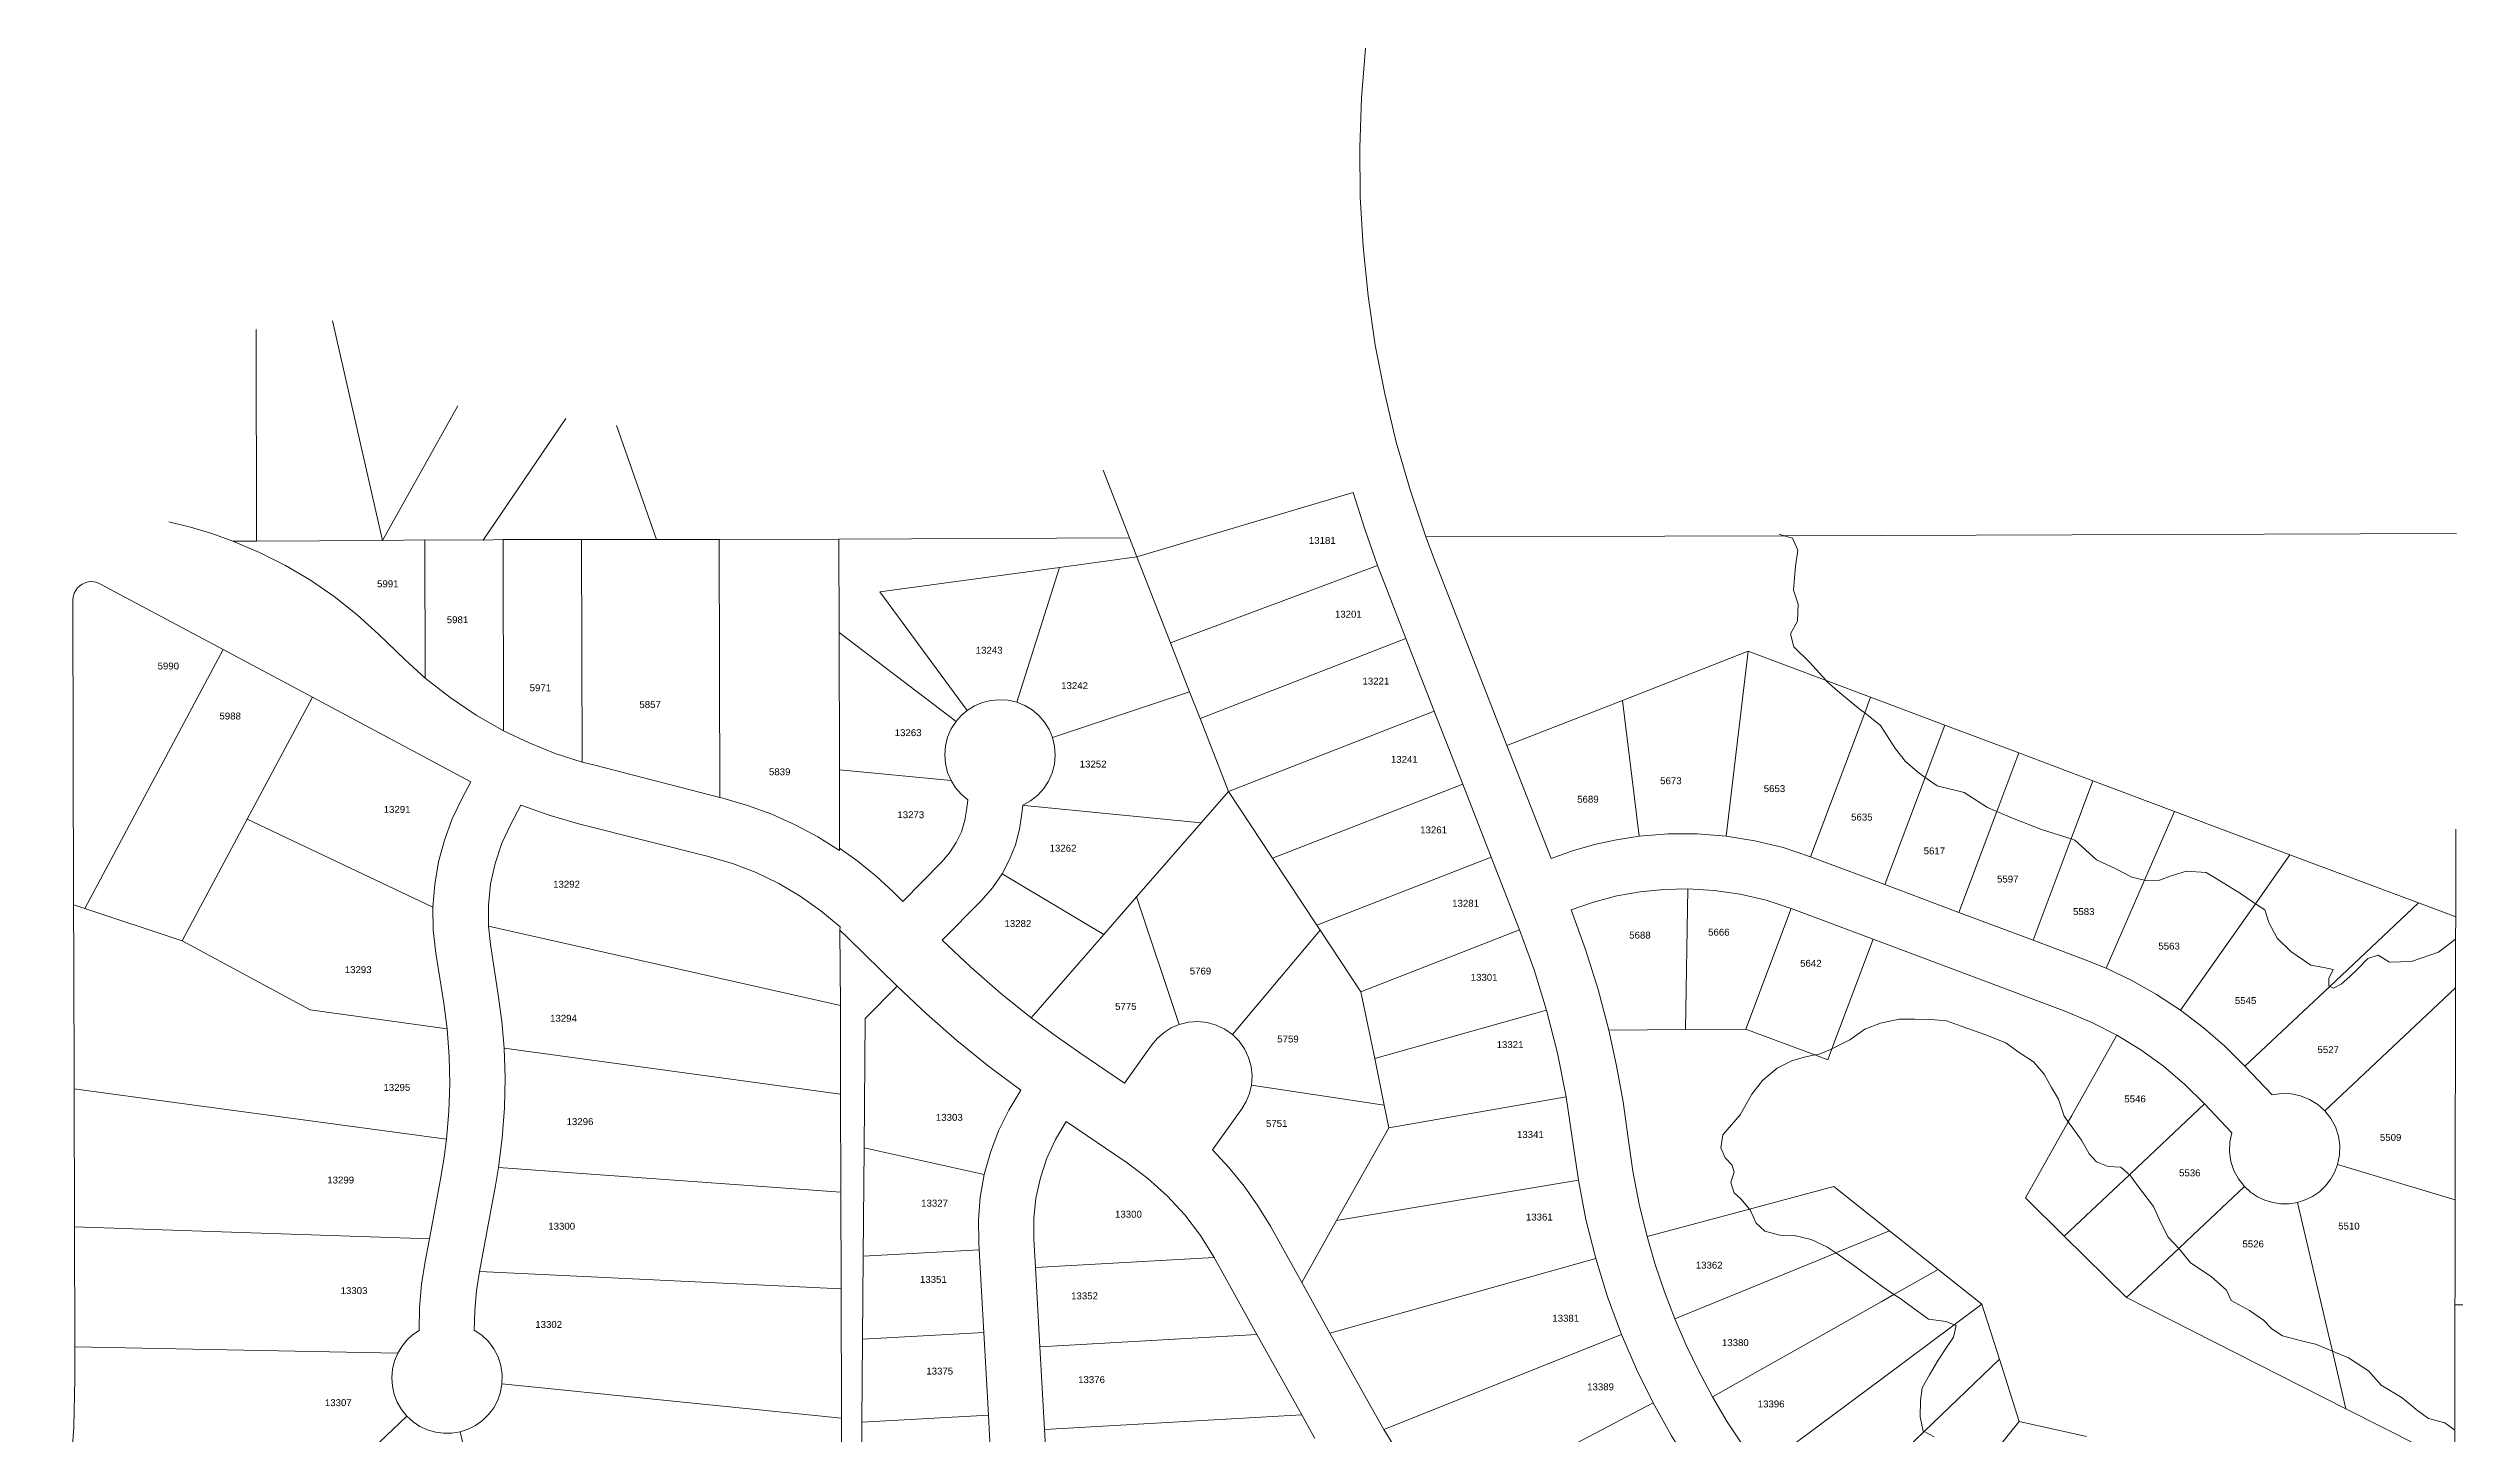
# Model space of a CAD drawing. Header units: feet. Extents: x 865220 to 2843432, y -2240498 to 970288.
# Drawn here: x 2835920 to 2838535, y 968782 to 970288 of the extents above; entities that cross this region are included whole.
import ezdxf
from ezdxf.enums import TextEntityAlignment as Align

# ---------------------------------------------------------------- set-up
doc = ezdxf.new("R2010")
doc.units = ezdxf.units.FT
doc.header["$LTSCALE"] = 0.015
doc.header["$MEASUREMENT"] = 0
doc.layers.add('Dakota County Addresses', color=7, linetype='Continuous')
doc.layers.add('Dakota County Parcels', color=7, linetype='Continuous')
doc.styles.add('Dimensions 100', font='arial.ttf')

# ---------------------------------------------------------------- blocks, each defined once
blk = doc.blocks.new('ACMAP_ANN_TEMPLATE_Dakota County Addresses')
at = {"layer": 'Dakota County Addresses', "style": 'Dimensions 100'}
blk.add_attdef('DakotaCountyAddress', text='', height=50, dxfattribs=at).set_placement((0, 0), align=Align.CENTER)

msp = doc.modelspace()

# ---------------------------------------------------------------- linework, layer by layer
at = {"layer": 'Dakota County Parcels', "lineweight": 5, "ltscale": 100}
for p, q in [((2836146.2, 969752.4), (2836145.7, 969982.1)), ((2836228.6, 969991.5), (2836283, 969752.9)), ((2836283, 969752.9), (2836364.6, 969899.4)), ((2836392.1, 969753.3), (2836482, 969885.6)), ((2836536.9, 969877.8), (2836580.5, 969753.9)), ((2837065.5, 969829.2), (2837094.2, 969755.7)), ((2837102.2, 969735.1), (2837337, 969805.2)), ((2836120.2, 969752.3), (2836146.2, 969752.4)), ((2836146.2, 969752.4), (2836283, 969752.9)), ((2836283, 969752.9), (2836329, 969753.6)), ((2836329, 969753.6), (2836392.1, 969753.3)), ((2836329.4, 969603.5), (2836329, 969753.6)), ((2836392.1, 969753.3), (2836414, 969753.9)), ((2836414, 969753.9), (2836499, 969754.2)), ((2836414.5, 969546.2), (2836414, 969753.9)), ((2836499, 969754.2), (2836580.5, 969753.9)), ((2836499.6, 969512.4), (2836499, 969754.2)), ((2836580.5, 969753.9), (2836648.6, 969754.2)), ((2836648.6, 969754.2), (2836778.6, 969754.6)), ((2836649.3, 969473.8), (2836648.6, 969754.2)), ((2836778.6, 969754.6), (2837094.2, 969755.7)), ((2836778.8, 969653.1), (2836778.6, 969754.6)), ((2837094.2, 969755.7), (2837102.2, 969735.1)), ((2837416.2, 969756.8), (2837426.6, 969729.1)), ((2837820.1, 969742.6), (2837814.3, 969755.5)), ((2836823, 969697.2), (2837018.1, 969723.7)), ((2836971.7, 969577.3), (2837018.1, 969723.7)), ((2837018.1, 969723.7), (2837102.2, 969735.1)), ((2837102.2, 969735.1), (2837138.6, 969642)), ((2837138.6, 969642), (2837363.6, 969725.8)), ((2837363.6, 969725.8), (2837370.7, 969707.3)), ((2837426.6, 969729.1), (2837504.1, 969530.3)), ((2837815.2, 969699), (2837817.5, 969725.1)), ((2837817.5, 969725.1), (2837820.1, 969742.6)), ((2835976.1, 969705.9), (2836109.8, 969634.5)), ((2836823, 969697.2), (2836917.9, 969568.4)), ((2837370.7, 969707.3), (2837394.3, 969646.7)), ((2837820.3, 969683.7), (2837815.2, 969699)), ((2835947.5, 969357.3), (2835946.7, 969689.4)), ((2837819.7, 969665.3), (2837820.3, 969683.7)), ((2836278.6, 969651.2), (2836307.4, 969623.4)), ((2836779.2, 969504), (2836778.8, 969653.1)), ((2836778.8, 969653.1), (2836905.8, 969556.4)), ((2837138.6, 969642), (2837159.4, 969588.6)), ((2837170.8, 969559.5), (2837394.3, 969646.7)), ((2837394.3, 969646.7), (2837425.2, 969567.5)), ((2837812.2, 969651.5), (2837819.7, 969665.3)), ((2837815.6, 969637.6), (2837812.2, 969651.5)), ((2835959.5, 969353.4), (2836109.8, 969634.5)), ((2836109.8, 969634.5), (2836206.8, 969582.7)), ((2836307.4, 969623.4), (2836329.4, 969603.5)), ((2837629.7, 969579.3), (2837766.2, 969632.6)), ((2837742.2, 969431.9), (2837766.2, 969632.6)), ((2837832.7, 969621), (2837815.6, 969637.6)), ((2837865.6, 969587.7), (2837852.1, 969599.4)), ((2836136.1, 969450.4), (2836206.8, 969582.7)), ((2836206.8, 969582.7), (2836378.7, 969490.8)), ((2837010.5, 969539), (2837159.4, 969588.6)), ((2837159.4, 969588.6), (2837170.8, 969559.5)), ((2837201.7, 969480.3), (2837425.2, 969567.5)), ((2837425.2, 969567.5), (2837456.1, 969488.4)), ((2837504.1, 969530.3), (2837629.7, 969579.3)), ((2837629.7, 969579.3), (2837647.6, 969431.8)), ((2837888.3, 969569.2), (2837865.6, 969587.7)), ((2837899, 969582.7), (2837979.6, 969552.5)), ((2837170.8, 969559.5), (2837201.7, 969480.3)), ((2837926.3, 969526.7), (2837909.7, 969551.9)), ((2837979.6, 969552.5), (2838060.1, 969522.3)), ((2836499.6, 969512.4), (2836513.4, 969509)), ((2837504.1, 969530.3), (2837552, 969407.7)), ((2837937, 969513), (2837926.3, 969526.7)), ((2837951.7, 969500.3), (2837937, 969513)), ((2838060.1, 969522.3), (2838140.6, 969492)), ((2836369.3, 969473.2), (2836378.7, 969490.8)), ((2836513.4, 969509), (2836649.3, 969473.8)), ((2836779.2, 969504), (2836900.4, 969492.2)), ((2836779.4, 969418.8), (2836779.2, 969504)), ((2837249.7, 969407.8), (2837456.1, 969488.4)), ((2837456.1, 969488.4), (2837487, 969409.2)), ((2838000.8, 969479.4), (2837971.4, 969486.6)), ((2838140.6, 969492), (2838229.2, 969458.7)), ((2836422.2, 969444.9), (2836433.3, 969465.6)), ((2836649.3, 969473.8), (2836652.7, 969473)), ((2836917.7, 969462.4), (2836918.6, 969471.3)), ((2836977.4, 969456.5), (2836978.3, 969465.5)), ((2836978.3, 969465.5), (2836980.1, 969465.3)), ((2836980.1, 969465.3), (2837172.2, 969446.4)), ((2837201.7, 969480.3), (2837172.2, 969446.4)), ((2837201.7, 969480.3), (2837249.7, 969407.8)), ((2838026.2, 969463.1), (2838000.8, 969479.4)), ((2838229.2, 969458.7), (2838354.6, 969411.7)), ((2836065.4, 969318.2), (2836136.1, 969450.4)), ((2836136.1, 969450.4), (2836337.7, 969354.8)), ((2836497.3, 969445), (2836637, 969409.9)), ((2837101.9, 969365.9), (2837172.2, 969446.4)), ((2838084.7, 969439.1), (2838053.2, 969451.5)), ((2838534.6, 969344.1), (2838534.8, 969439.6)), ((2836779.4, 969416.3), (2836779.4, 969418.8)), ((2837249.7, 969407.8), (2837297.6, 969335.3)), ((2837297.6, 969335.3), (2837487, 969409.2)), ((2837487, 969409.2), (2837517.9, 969330)), ((2837834, 969409.5), (2837914.5, 969379.3)), ((2838144.3, 969406), (2838120.8, 969427.6)), ((2838354.6, 969411.7), (2838494, 969359.3)), ((2836848.2, 969360.9), (2836890.2, 969403.6)), ((2836955.9, 969391.1), (2837066.3, 969325.1)), ((2838165.5, 969396.2), (2838144.3, 969406)), ((2838182.8, 969387.3), (2838165.5, 969396.2)), ((2838213, 969384.2), (2838197.7, 969383.7)), ((2838225.4, 969388.9), (2838213, 969384.2)), ((2838242.3, 969393.9), (2838225.4, 969388.9)), ((2838263.5, 969392.5), (2838242.3, 969393.9)), ((2838274.4, 969385.8), (2838263.5, 969392.5)), ((2838300.8, 969369.4), (2838274.4, 969385.8)), ((2835947.5, 969357.3), (2835959.5, 969353.4)), ((2836837.5, 969371.4), (2836848.2, 969360.9)), ((2836890.9, 969318.8), (2836933, 969361.5)), ((2837066.3, 969325.1), (2837101.9, 969365.9)), ((2837101.9, 969365.9), (2837148.3, 969227.4)), ((2837698.2, 969221.8), (2837700.5, 969374.7)), ((2837914.5, 969379.3), (2837995, 969349.1)), ((2838494, 969359.3), (2838534.6, 969344.1)), ((2835959.5, 969353.4), (2836065.4, 969318.2)), ((2836398, 969334.1), (2836400.1, 969314.2)), ((2836398, 969334.1), (2836780.2, 969248.1)), ((2836779.6, 969329.8), (2836780, 969333.4)), ((2836788.4, 969321.5), (2836779.6, 969329.8)), ((2836780.2, 969248.1), (2836779.6, 969329.8)), ((2837206, 969216.4), (2837301.3, 969329.7)), ((2837297.6, 969335.3), (2837301.3, 969329.7)), ((2837301.3, 969329.7), (2837345.6, 969262.8)), ((2837345.6, 969262.8), (2837517.9, 969330)), ((2837763.7, 969222.3), (2837812.9, 969353.4)), ((2837812.9, 969353.4), (2837901.9, 969320)), ((2837995, 969349.1), (2838075.5, 969318.9)), ((2838331.7, 969338.1), (2838327.4, 969351.7)), ((2838340.8, 969321.2), (2838331.7, 969338.1)), ((2836065.4, 969318.2), (2836204.5, 969243.2)), ((2836340.8, 969304.9), (2836349.4, 969250.3)), ((2836400.1, 969314.2), (2836408.7, 969259.6)), ((2836788.4, 969321.5), (2836841.8, 969268.9)), ((2836987.4, 969234.6), (2837066.3, 969325.1)), ((2837901.9, 969320), (2838111.1, 969241.4)), ((2838075.5, 969318.9), (2838132.2, 969297.6)), ((2838355.4, 969306.6), (2838340.8, 969321.2)), ((2838377.2, 969291.8), (2838355.4, 969306.6)), ((2838450.5, 969302.5), (2838439.3, 969299.1)), ((2838462.8, 969295), (2838450.5, 969302.5)), ((2838516, 969305.7), (2838486.4, 969295.6)), ((2838154.8, 969288.4), (2838132.2, 969297.6)), ((2838391.4, 969289.3), (2838377.2, 969291.8)), ((2838401.4, 969287.2), (2838391.4, 969289.3)), ((2838396.7, 969269.2), (2838396.9, 969277.1)), ((2838396.9, 969277.1), (2838401.4, 969287.2)), ((2838419.6, 969279.6), (2838410.2, 969271.2)), ((2838428.2, 969287.7), (2838419.6, 969279.6)), ((2838439.3, 969299.1), (2838428.2, 969287.7)), ((2838486.4, 969295.6), (2838462.8, 969295)), ((2836353, 969222.6), (2836349.4, 969250.3)), ((2836807.2, 969233.7), (2836841.8, 969268.9)), ((2837345.6, 969262.8), (2837360.5, 969190.3)), ((2838392.5, 969133.5), (2838534.4, 969267)), ((2838410.2, 969271.2), (2838401.7, 969266.6)), ((2838534, 969036.7), (2838534.4, 969267)), ((2836204.5, 969243.2), (2836353, 969222.6)), ((2836780.5, 969151.7), (2836780.2, 969248.1)), ((2836806.1, 969093.3), (2836807.2, 969233.7)), ((2837360.5, 969190.3), (2837547.1, 969242.9)), ((2837892.8, 969222.4), (2837909.8, 969228.9)), ((2837909.8, 969228.9), (2837930, 969233)), ((2837930, 969233), (2837947.1, 969233.2)), ((2837947.1, 969233.2), (2837964.4, 969232.6)), ((2837964.4, 969232.6), (2837981.5, 969231.1)), ((2837981.5, 969231.1), (2837997.3, 969225.4)), ((2837997.3, 969225.4), (2838023.1, 969216.6)), ((2836414.9, 969201.7), (2836780.5, 969151.7)), ((2837088.7, 969163.6), (2837118.5, 969205.3)), ((2837614.8, 969221.2), (2837698.2, 969221.8)), ((2837698.2, 969221.8), (2837763.7, 969222.3)), ((2837843.4, 969195.2), (2837855.7, 969200)), ((2837876.5, 969210.8), (2837892.8, 969222.4)), ((2838023.1, 969216.6), (2838045.8, 969207.5)), ((2838045.8, 969207.5), (2838060.4, 969197)), ((2837040.1, 969196.6), (2837088.7, 969163.6)), ((2837360.5, 969190.3), (2837370.9, 969139.5)), ((2837781.7, 969166.5), (2837797.7, 969179.9)), ((2837797.7, 969179.9), (2837813.5, 969187.8)), ((2837813.5, 969187.8), (2837826.9, 969191.9)), ((2838060.4, 969197), (2838076, 969186.9)), ((2838076, 969186.9), (2838087.7, 969173.5)), ((2838087.7, 969173.5), (2838095.7, 969158.9)), ((2838305.6, 969182.1), (2838335.1, 969150.8)), ((2835948.4, 969007.4), (2835948.1, 969157.4)), ((2836780.7, 969045.1), (2836780.5, 969151.7)), ((2837226.7, 969161.5), (2837370.9, 969139.5)), ((2837375.9, 969115), (2837568.6, 969148.6)), ((2837576.2, 969096.8), (2837568.6, 969148.6)), ((2837757.4, 969129.1), (2837770, 969151.5)), ((2837770, 969151.5), (2837781.7, 969166.5)), ((2838095.7, 969158.9), (2838103.3, 969146.3)), ((2838103.3, 969146.3), (2838109.2, 969127.8)), ((2837025.6, 969121.8), (2837091.8, 969076.9)), ((2837184.3, 969091), (2837216.2, 969135.7)), ((2837370.9, 969139.5), (2837375.9, 969115)), ((2837738.6, 969107.5), (2837757.4, 969129.1)), ((2838261.9, 969141), (2838291.4, 969109.7)), ((2836805.1, 968975.7), (2836806.1, 969093.3)), ((2836806.1, 969093.3), (2836936.4, 969064.2)), ((2837375.9, 969115), (2837319.2, 969014.3)), ((2837576.2, 969096.8), (2837581.7, 969058.1)), ((2837736.4, 969093.5), (2837738.6, 969107.5)), ((2837741.3, 969082.3), (2837736.4, 969093.5)), ((2838118.9, 969114.8), (2838128.2, 969101.8)), ((2838128.2, 969101.8), (2838136.6, 969086.9)), ((2836405.7, 969052.4), (2836409, 969072.1)), ((2836409, 969072.1), (2836780.7, 969045.1)), ((2837748.8, 969074.5), (2837741.3, 969082.3)), ((2837747.3, 969055.9), (2837750.8, 969066.9)), ((2837750.8, 969066.9), (2837748.8, 969074.5)), ((2838136.6, 969086.9), (2838144.6, 969078.2)), ((2838144.6, 969078.2), (2838157, 969073.2)), ((2838157, 969073.2), (2838170.8, 969072.5)), ((2838406.3, 969075.1), (2838534, 969036.7)), ((2836333.8, 968994.6), (2836346.7, 969063.4)), ((2836388.2, 968959), (2836405.7, 969052.4)), ((2836781, 968940.2), (2836780.7, 969045.1)), ((2837319.2, 969014.3), (2837581.7, 969058.1)), ((2837758.3, 969038), (2837751, 969044.6)), ((2837859.1, 969051.4), (2837919.8, 969003.2)), ((2838180.5, 969064), (2838188, 969053.7)), ((2838188, 969053.7), (2838206.4, 969029.5)), ((2837319.2, 969014.3), (2837281.2, 968947)), ((2837774.9, 969011.4), (2837768.2, 969026.1)), ((2838067.2, 969038.9), (2838109.3, 968997.4)), ((2838206.4, 969029.5), (2838214.2, 969012)), ((2838533.6, 968824.5), (2838534, 969036.7)), ((2835948.8, 968877.2), (2835948.4, 969007.4)), ((2836329.3, 968970), (2836333.8, 968994.6)), ((2836930.8, 968982.7), (2836930.4, 968990.6)), ((2836992, 968963.2), (2836990.3, 968994)), ((2837247.2, 969008.1), (2837281.2, 968947)), ((2837784.4, 969002.8), (2837774.9, 969011.4)), ((2837800.6, 968998.5), (2837784.4, 969002.8)), ((2837817.7, 968997.8), (2837800.6, 968998.5)), ((2837851.5, 968985.8), (2837834.6, 968993.6)), ((2837919.8, 969003.2), (2837972.4, 968961.3)), ((2838109.3, 968997.4), (2838177, 968930.7)), ((2838214.2, 969012), (2838222.4, 968996.4)), ((2836804.4, 968885.5), (2836805.1, 968975.7)), ((2836805.1, 968975.7), (2836930.8, 968982.7)), ((2836935.9, 968892.8), (2836930.8, 968982.7)), ((2836992, 968963.2), (2837186, 968974.1)), ((2836996.8, 968877.3), (2836992, 968963.2)), ((2837186, 968974.1), (2837232.6, 968890.6)), ((2837311.8, 968892.2), (2837600.6, 968973.1)), ((2837912.8, 968941.9), (2837879.3, 968966.8)), ((2838236.2, 968981.6), (2838246.5, 968968.3)), ((2838246.5, 968968.3), (2838269.1, 968953.5)), ((2836388.2, 968959), (2836781, 968940.2)), ((2836781.4, 968799.9), (2836781, 968940.2)), ((2837281.2, 968947), (2837311.8, 968892.2)), ((2837972.4, 968961.3), (2838019.9, 968923.4)), ((2838269.1, 968953.5), (2838285.7, 968938.7)), ((2838285.7, 968938.7), (2838290.8, 968927.7)), ((2837946.2, 968919), (2837930.7, 968930.2)), ((2837962, 968907.3), (2837946.2, 968919)), ((2838019.9, 968923.4), (2838039, 968863.7)), ((2838177, 968930.7), (2838415.4, 968809.8)), ((2838290.8, 968927.7), (2838310.6, 968916.6)), ((2838310.6, 968916.6), (2838325.8, 968906)), ((2838563.5, 968922.8), (2838533.8, 968922.9)), ((2836803.6, 968795.4), (2836804.4, 968885.5)), ((2836804.4, 968885.5), (2836935.9, 968892.8)), ((2836940.9, 968803), (2836935.9, 968892.8)), ((2836996.8, 968877.3), (2837232.6, 968890.6)), ((2837232.6, 968890.6), (2837281.3, 968803.2)), ((2837311.8, 968892.2), (2837356.7, 968811.6)), ((2837370.6, 968787.3), (2837628.6, 968890.6)), ((2837981, 968904.8), (2837962, 968907.3)), ((2837981.4, 968876.4), (2837989.3, 968887.6)), ((2837989.3, 968887.6), (2837992.1, 968900.2)), ((2838325.8, 968906), (2838334.8, 968896.7)), ((2838334.8, 968896.7), (2838346.5, 968889)), ((2838346.5, 968889), (2838365.5, 968884.1)), ((2838365.5, 968884.1), (2838382.2, 968880.1)), ((2835948.8, 968842.2), (2835948.8, 968877.2)), ((2837001.9, 968787.5), (2836996.8, 968877.3)), ((2837963.1, 968846.9), (2837972.6, 968862.7)), ((2837972.6, 968862.7), (2837981.4, 968876.4)), ((2838039, 968863.7), (2838060.6, 968796.1)), ((2838418.1, 968865.3), (2838439.8, 968851)), ((2836412.7, 968837.1), (2836781.4, 968799.9)), ((2837953.2, 968818.8), (2837955.2, 968832.6)), ((2837955.2, 968832.6), (2837963.1, 968846.9)), ((2838439.8, 968851), (2838453.6, 968835.5)), ((2838453.6, 968835.5), (2838476.3, 968821.8)), ((2837356.7, 968811.6), (2837370.6, 968787.3)), ((2837431.4, 968695.1), (2837662.9, 968816.2)), ((2837952.9, 968801.3), (2837953.2, 968818.8)), ((2838415.4, 968809.8), (2838533.5, 968750)), ((2838476.3, 968821.8), (2838493.5, 968807.7)), ((2838493.5, 968807.7), (2838505.1, 968799.2)), ((2836367.1, 968784.8), (2836443.2, 968469.2)), ((2836782.3, 968428.2), (2836781.4, 968799.9)), ((2836802.8, 968695.6), (2836803.6, 968795.4)), ((2836803.6, 968795.4), (2836940.9, 968803)), ((2836943.4, 968759.6), (2836940.9, 968803)), ((2837001.9, 968787.5), (2837281.3, 968803.2)), ((2837003.3, 968762.9), (2837001.9, 968787.5)), ((2837281.3, 968803.2), (2837295.5, 968777.5)), ((2837956.3, 968785.6), (2837952.9, 968801.3)), ((2838060.6, 968796.1), (2838133.6, 968779.7)), ((2838505.1, 968799.2), (2838522.6, 968794.6))]:
    msp.add_line(p, q, dxfattribs=at)
for points in [[(2837350.4, 970287.7), (2837346.1, 970233.9), (2837344.3, 970180), (2837344.9, 970126.1), (2837347.9, 970072.2), (2837353.4, 970018.6), (2837361.2, 969965.2), (2837371.4, 969912.2), (2837384, 969859.8), (2837398.9, 969807.9), (2837416.2, 969756.8)], [(2837337, 969805.2), (2837349.7, 969765.3), (2837363.6, 969725.8)], [(2836120.2, 969752.3), (2836097.5, 969760.5), (2836074.4, 969767.5), (2836051, 969773.4)], [(2836278.6, 969651.2), (2836255.3, 969672.4), (2836230.6, 969692), (2836204.6, 969709.9), (2836177.5, 969725.9), (2836149.3, 969740.1), (2836120.2, 969752.3)], [(2837416.2, 969756.8), (2837805.4, 969758.1), (2838535.4, 969760.6)], [(2837814.3, 969755.5), (2837805.4, 969758.1), (2837799.8, 969759.8)], [(2835976.1, 969705.9), (2835973, 969707.2), (2835969.8, 969708), (2835966.5, 969708.3), (2835963.1, 969708), (2835959.9, 969707.1), (2835956.9, 969705.7), (2835954.1, 969703.8), (2835951.7, 969701.5), (2835949.7, 969698.8), (2835948.2, 969695.9), (2835947.2, 969692.7), (2835946.7, 969689.4)], [(2837766.2, 969632.6), (2837850.8, 969600.8), (2837899, 969582.7)], [(2837852.1, 969599.4), (2837850.8, 969600.8), (2837832.7, 969621)], [(2836329.4, 969603.5), (2836356.3, 969582.3), (2836384.7, 969563.2), (2836414.5, 969546.2)], [(2836917.9, 969568.4), (2836911.4, 969562.8), (2836905.8, 969556.4)], [(2836971.7, 969577.3), (2836962.5, 969579.4), (2836953.1, 969580.1), (2836943.7, 969579.3), (2836934.6, 969577), (2836925.9, 969573.4), (2836917.9, 969568.4)], [(2837010.5, 969539), (2837006.8, 969547.7), (2837001.8, 969555.7), (2836995.7, 969562.8), (2836988.5, 969568.9), (2836980.4, 969573.7), (2836971.7, 969577.3)], [(2837834, 969409.5), (2837892.7, 969565.7), (2837899, 969582.7)], [(2837909.7, 969551.9), (2837892.7, 969565.7), (2837888.3, 969569.2)], [(2836414.5, 969546.2), (2836442.1, 969533.1), (2836470.5, 969521.8), (2836499.6, 969512.4)], [(2836905.8, 969556.4), (2836900.6, 969548.3), (2836896.7, 969539.3), (2836894.4, 969529.9), (2836893.5, 969520.2), (2836894.3, 969510.6), (2836896.6, 969501.1), (2836900.4, 969492.2)], [(2836978.3, 969465.5), (2836986.8, 969470.2), (2836994.5, 969476.3), (2837001.1, 969483.5), (2837006.4, 969491.7), (2837010.3, 969500.6), (2837012.7, 969510.1), (2837013.5, 969519.8), (2837012.8, 969529.6), (2837010.5, 969539)], [(2837914.5, 969379.3), (2837958.2, 969495.7), (2837979.6, 969552.5)], [(2837995, 969349.1), (2838036.2, 969458.8), (2838060.1, 969522.3)], [(2836900.4, 969492.2), (2836905.4, 969484.3), (2836911.5, 969477.3), (2836918.6, 969471.3)], [(2837971.4, 969486.6), (2837958.2, 969495.7), (2837951.7, 969500.3)], [(2838075.5, 969318.9), (2838116.8, 969428.9), (2838140.6, 969492)], [(2836369.3, 969473.2), (2836358.7, 969450.8), (2836350.2, 969427.6), (2836343.8, 969403.8), (2836339.6, 969379.4), (2836337.7, 969354.8)], [(2836433.3, 969465.6), (2836465, 969454.3), (2836497.3, 969445)], [(2836779.4, 969416.3), (2836755.8, 969431.1), (2836731.2, 969444.3), (2836705.7, 969455.6), (2836679.5, 969465.2), (2836652.7, 969473)], [(2836890.2, 969403.6), (2836898.8, 969413.7), (2836906, 969424.8), (2836911.6, 969436.7), (2836915.5, 969449.3), (2836917.7, 969462.4)], [(2838053.2, 969451.5), (2838036.2, 969458.8), (2838026.2, 969463.1)], [(2838154.8, 969288.4), (2838196.6, 969384), (2838229.2, 969458.7)], [(2836422.2, 969444.9), (2836412.5, 969424.1), (2836405.2, 969402.3), (2836400.3, 969379.9), (2836397.9, 969357), (2836398, 969334.1)], [(2836955.9, 969391.1), (2836963.9, 969406.5), (2836970.3, 969422.6), (2836974.8, 969439.4), (2836977.4, 969456.5)], [(2837742.2, 969431.9), (2837710.7, 969434.4), (2837679.1, 969434.4), (2837647.6, 969431.8)], [(2838120.8, 969427.6), (2838116.8, 969428.9), (2838084.7, 969439.1)], [(2836780, 969333.4), (2836759, 969350.9), (2836736.7, 969366.6), (2836713.2, 969380.4), (2836688.6, 969392.3), (2836663.1, 969402.1), (2836637, 969409.9)], [(2836837.5, 969371.4), (2836819.1, 969388.4), (2836799.7, 969404.2), (2836779.4, 969418.8)], [(2837647.6, 969431.8), (2837623.2, 969428), (2837599.1, 969422.7), (2837575.3, 969416), (2837552, 969407.7)], [(2837834, 969409.5), (2837804, 969419.4), (2837773.4, 969426.9), (2837742.2, 969431.9)], [(2838235.6, 969242.9), (2838317.1, 969358.5), (2838354.6, 969411.7)], [(2836933, 969361.5), (2836945.3, 969375.7), (2836955.9, 969391.1)], [(2838197.7, 969383.7), (2838196.6, 969384), (2838182.8, 969387.3)], [(2835948.1, 969157.4), (2835947.7, 969297.3), (2835947.5, 969357.3)], [(2836337.7, 969354.8), (2836338.1, 969329.8), (2836340.8, 969304.9)], [(2837700.5, 969374.7), (2837674.6, 969374.1), (2837648.9, 969371.4), (2837623.4, 969366.9), (2837598.3, 969360.3), (2837573.8, 969351.8)], [(2837812.9, 969353.4), (2837785.6, 969362.3), (2837757.6, 969368.9), (2837729.2, 969373), (2837700.5, 969374.7)], [(2838327.4, 969351.7), (2838317.1, 969358.5), (2838300.8, 969369.4)], [(2838305.6, 969182.1), (2838397.7, 969268.7), (2838494, 969359.3)], [(2837547.1, 969242.9), (2837533.6, 969286.8), (2837517.9, 969330)], [(2837614.8, 969221.2), (2837603.1, 969265.4), (2837589.4, 969308.9), (2837573.8, 969351.8)], [(2838534.4, 969267), (2838534.5, 969320), (2838534.6, 969344.1)], [(2836890.9, 969318.8), (2836922, 969289.5), (2836954.2, 969261.4), (2836987.4, 969234.6)], [(2837852.6, 969188.9), (2837857.1, 969200.7), (2837873.7, 969245.1), (2837901.9, 969320)], [(2838534.7, 969320.1), (2838534.5, 969320), (2838516, 969305.7)], [(2838235.6, 969242.9), (2838209.7, 969259.9), (2838182.7, 969275.1), (2838154.8, 969288.4)], [(2836414.9, 969201.7), (2836412.5, 969230.7), (2836408.7, 969259.6)], [(2836841.8, 969268.9), (2836873.8, 969238.7), (2836906.8, 969209.8), (2836941, 969182.1), (2836976.2, 969155.8)], [(2838401.7, 969266.6), (2838397.7, 969268.7), (2838396.7, 969269.2)], [(2836987.4, 969234.6), (2837013.5, 969215.2), (2837040.1, 969196.6)], [(2837148.3, 969227.4), (2837139.6, 969223.7), (2837131.7, 969218.7), (2837124.6, 969212.6), (2837118.5, 969205.3)], [(2837206, 969216.4), (2837197.6, 969222.3), (2837188.4, 969226.7), (2837178.6, 969229.4), (2837168.4, 969230.5), (2837158.2, 969229.8), (2837148.3, 969227.4)], [(2837568.6, 969148.6), (2837559.1, 969196), (2837547.1, 969242.9)], [(2838166.6, 969215.6), (2838139.3, 969229.5), (2838111.1, 969241.4)], [(2838305.6, 969182.1), (2838283.7, 969203.9), (2838260.3, 969224.2), (2838235.6, 969242.9)], [(2836352.6, 969102.8), (2836355.1, 969132.7), (2836356, 969162.7), (2836355.3, 969192.7), (2836353, 969222.6)], [(2836409, 969072.1), (2836413, 969104.3), (2836415.4, 969136.7), (2836416, 969169.2), (2836414.9, 969201.7)], [(2837226.7, 969161.5), (2837227.3, 969171.7), (2837226.3, 969181.8), (2837223.5, 969191.6), (2837219.1, 969200.9), (2837213.2, 969209.2), (2837206, 969216.4)], [(2837635.7, 969103.9), (2837630.3, 969143.2), (2837623.3, 969182.4), (2837614.8, 969221.2)], [(2837763.7, 969222.3), (2837796.5, 969210), (2837838.5, 969194.2), (2837852.6, 969188.9)], [(2837855.7, 969200), (2837857.1, 969200.7), (2837876.5, 969210.8)], [(2838067.2, 969038.9), (2838113.8, 969121.7), (2838117.7, 969128.6), (2838166.6, 969215.6)], [(2838261.9, 969141), (2838240.3, 969162.3), (2838217.1, 969181.9), (2838192.5, 969199.7), (2838166.6, 969215.6)], [(2837826.9, 969191.9), (2837838.5, 969194.2), (2837843.4, 969195.2)], [(2835948.1, 969157.4), (2836057.1, 969142.7), (2836352.6, 969102.8)], [(2836976.2, 969155.8), (2836963, 969134.4), (2836952, 969111.9), (2836943.1, 969088.4), (2836936.4, 969064.2)], [(2837216.2, 969135.7), (2837221, 969143.7), (2837224.5, 969152.4), (2837226.7, 969161.5)], [(2838392.5, 969133.5), (2838384.7, 969140.4), (2838375.8, 969145.9), (2838366.1, 969149.8), (2838355.9, 969151.9), (2838345.4, 969152.3), (2838335.1, 969150.8)], [(2837025.6, 969121.8), (2837014, 969102.5), (2837004.6, 969082.1), (2836997.4, 969060.8), (2836992.6, 969038.8), (2836990.2, 969016.5), (2836990.3, 968994)], [(2838109.2, 969127.8), (2838113.8, 969121.7), (2838118.9, 969114.8)], [(2838109.3, 968997.4), (2838180.3, 969064.1), (2838181.6, 969065.4), (2838261.9, 969141)], [(2838406.3, 969075.1), (2838408.4, 969085.3), (2838408.7, 969095.8), (2838407.2, 969106.1), (2838404, 969116), (2838399, 969125.3), (2838392.5, 969133.5)], [(2836346.7, 969063.4), (2836350, 969083.1), (2836352.6, 969102.8)], [(2837635.7, 969103.9), (2837640.9, 969067.9), (2837647.7, 969032.2), (2837656.3, 968996.9)], [(2838291.4, 969109.7), (2838289.3, 969099.4), (2838288.9, 969089), (2838290.4, 969078.6), (2838293.7, 969068.7), (2838298.7, 969059.5), (2838305.1, 969051.3)], [(2837186, 968974.1), (2837171.2, 968998), (2837154.2, 969020.4), (2837135.2, 969041.1), (2837114.3, 969060), (2837091.8, 969076.9)], [(2837247.2, 969008.1), (2837233.7, 969030.5), (2837218.7, 969051.8), (2837202.2, 969072), (2837184.3, 969091)], [(2838170.8, 969072.5), (2838180.3, 969064.1), (2838180.5, 969064)], [(2838362.6, 969034), (2838371.1, 969036.7), (2838379.2, 969040.6), (2838386.6, 969045.7), (2838393.1, 969051.9), (2838398.6, 969058.9), (2838403.1, 969066.7), (2838406.3, 969075.1)], [(2836936.4, 969064.2), (2836932.2, 969039.9), (2836930.1, 969015.3), (2836930.4, 968990.6)], [(2837581.7, 969058.1), (2837590, 969015.4), (2837600.6, 968973.1)], [(2837656.3, 968996.9), (2837767.6, 969026.8), (2837777, 969029.3), (2837859.1, 969051.4)], [(2837751, 969044.6), (2837748.9, 969051.1), (2837747.3, 969055.9)], [(2838177, 968930.7), (2838233.8, 968984.1), (2838249.1, 968998.5), (2838305.1, 969051.3)], [(2838305.1, 969051.3), (2838311.8, 969045.2), (2838319.2, 969040.2), (2838327.3, 969036.4), (2838335.9, 969033.8), (2838344.8, 969032.5), (2838353.7, 969032.6), (2838362.6, 969034)], [(2837768.2, 969026.1), (2837767.6, 969026.8), (2837758.3, 969038)], [(2838362.6, 969034), (2838396, 968892), (2838400.6, 968872.5), (2838415.4, 968809.8)], [(2835948.4, 969007.4), (2836086.6, 969002.8), (2836333.8, 968994.6)], [(2837656.3, 968996.9), (2837665.1, 968966.7), (2837675.2, 968937), (2837686.4, 968907.7)], [(2837686.4, 968907.7), (2837848.5, 968974), (2837861.2, 968979.2), (2837919.8, 969003.2)], [(2837834.6, 968993.6), (2837817.8, 968997.8), (2837817.7, 968997.8)], [(2838222.4, 968996.4), (2838233.8, 968984.1), (2838236.2, 968981.6)], [(2836329.3, 968970), (2836325.4, 968945.1), (2836323.2, 968920), (2836322.6, 968894.9)], [(2837600.6, 968973.1), (2837613.5, 968931.5), (2837628.6, 968890.6)], [(2837879.3, 968966.8), (2837861.2, 968979.2), (2837851.5, 968985.8)], [(2836388.2, 968959), (2836385, 968937.9), (2836383.1, 968916.7), (2836382.6, 968895.3)], [(2837727.5, 968823), (2837910.4, 968926.2), (2837924.5, 968934.2), (2837972.4, 968961.3)], [(2837930.7, 968930.2), (2837924.5, 968934.2), (2837912.8, 968941.9)], [(2837778.9, 968744), (2837911.2, 968842.5), (2837989.9, 968901.1), (2838019.9, 968923.4)], [(2836322.6, 968894.9), (2836315.6, 968890.1), (2836309.4, 968884.3), (2836304, 968877.7), (2836299.6, 968870.5)], [(2836412.7, 968837.1), (2836412.8, 968847), (2836411.4, 968856.8), (2836408.4, 968866.2), (2836403.8, 968875), (2836397.9, 968882.9), (2836390.8, 968889.8), (2836382.6, 968895.3)], [(2837628.6, 968890.6), (2837644.8, 968853), (2837662.9, 968816.2)], [(2837686.4, 968907.7), (2837698.9, 968878.9), (2837712.6, 968850.6), (2837727.5, 968823)], [(2837992.1, 968900.2), (2837989.9, 968901.1), (2837981, 968904.8)], [(2835948.8, 968877.2), (2836113.7, 968874), (2836299.6, 968870.5)], [(2836299.6, 968870.5), (2836296, 968862), (2836293.8, 968853), (2836293, 968843.8), (2836293.6, 968834.6), (2836295.6, 968825.5), (2836299, 968817), (2836303.7, 968809), (2836309.5, 968801.8)], [(2837839.7, 968672.2), (2837929.8, 968758.8), (2837957.2, 968785.1), (2838039, 968863.7)], [(2838382.2, 968880.1), (2838400.6, 968872.5), (2838418.1, 968865.3)], [(2835905.4, 968534.3), (2835918.7, 968584.6), (2835929.6, 968635.4), (2835938.1, 968686.7), (2835944.1, 968738.3), (2835947.7, 968790.2), (2835948.8, 968842.2)], [(2836367.1, 968784.8), (2836375.8, 968787.7), (2836384.1, 968791.9), (2836391.6, 968797.2), (2836398.2, 968803.7), (2836403.7, 968811.1), (2836408, 968819.3), (2836411, 968828), (2836412.7, 968837.1)], [(2837662.9, 968816.2), (2837682.8, 968780.4), (2837704.5, 968745.6)], [(2837727.5, 968823), (2837743.5, 968795.9), (2837760.6, 968769.6), (2837778.9, 968744)], [(2838533.5, 968750), (2838533.5, 968786.7), (2838533.6, 968824.5)], [(2836014.4, 968521.1), (2836049.2, 968554.2), (2836309.5, 968801.8)], [(2836309.5, 968801.8), (2836316.2, 968795.8), (2836323.6, 968790.8), (2836331.8, 968787), (2836340.4, 968784.5), (2836349.2, 968783.3), (2836358.2, 968783.4), (2836367.1, 968784.8)], [(2837370.6, 968787.3), (2837389.9, 968755.9), (2837410.1, 968725.2), (2837431.4, 968695.1)], [(2837909.1, 968608.5), (2837991.1, 968710), (2838009.7, 968733), (2838060.6, 968796.1)], [(2837968, 968779.4), (2837957.2, 968785.1), (2837956.3, 968785.6)], [(2838522.6, 968794.6), (2838533.5, 968786.7), (2838533.7, 968786.6)]]:
    msp.add_lwpolyline(points, dxfattribs=at)

# ---------------------------------------------------------------- block references
at = {"layer": 'Dakota County Addresses', "lineweight": 5, "ltscale": 100, "xscale": 0.15, "yscale": 0.15, "zscale": 0.15}
for p, values in [((2837303.6, 969749.3), {'DakotaCountyAddress': '13181'}), ((2836288.7, 969702.2), {'DakotaCountyAddress': '5991'}), ((2836364.4, 969663.2), {'DakotaCountyAddress': '5981'}), ((2837331.9, 969669.2), {'DakotaCountyAddress': '13201'}), ((2836050.3, 969612.9), {'DakotaCountyAddress': '5990'}), ((2836941.8, 969630), {'DakotaCountyAddress': '13243'}), ((2836454.4, 969589.2), {'DakotaCountyAddress': '5971'}), ((2837034.6, 969591.6), {'DakotaCountyAddress': '13242'}), ((2837361.8, 969596.5), {'DakotaCountyAddress': '13221'}), ((2836117.5, 969558.6), {'DakotaCountyAddress': '5988'}), ((2836573.6, 969571.1), {'DakotaCountyAddress': '5857'}), ((2836853.8, 969540.5), {'DakotaCountyAddress': '13263'}), ((2837054.7, 969506.4), {'DakotaCountyAddress': '13252'}), ((2837392.7, 969511.5), {'DakotaCountyAddress': '13241'}), ((2836714.3, 969498), {'DakotaCountyAddress': '5839'}), ((2837682.2, 969488.3), {'DakotaCountyAddress': '5673'}), ((2837794.7, 969479.7), {'DakotaCountyAddress': '5653'}), ((2836298.8, 969457.2), {'DakotaCountyAddress': '13291'}), ((2836856.7, 969451.4), {'DakotaCountyAddress': '13273'}), ((2837592.1, 969468.2), {'DakotaCountyAddress': '5689'}), ((2837424.5, 969434.9), {'DakotaCountyAddress': '13261'}), ((2837889.6, 969448.8), {'DakotaCountyAddress': '5635'}), ((2837022, 969415.1), {'DakotaCountyAddress': '13262'}), ((2837968.4, 969412.1), {'DakotaCountyAddress': '5617'}), ((2836482.8, 969375.9), {'DakotaCountyAddress': '13292'}), ((2838048.1, 969381.5), {'DakotaCountyAddress': '5597'}), ((2837459.2, 969355.2), {'DakotaCountyAddress': '13281'}), ((2836973, 969333.2), {'DakotaCountyAddress': '13282'}), ((2837648.6, 969320.6), {'DakotaCountyAddress': '5688'}), ((2837734.3, 969323.8), {'DakotaCountyAddress': '5666'}), ((2838130.6, 969346.2), {'DakotaCountyAddress': '5583'}), ((2838223.3, 969308.7), {'DakotaCountyAddress': '5563'}), ((2836256.5, 969283.1), {'DakotaCountyAddress': '13293'}), ((2837171.3, 969281.6), {'DakotaCountyAddress': '5769'}), ((2837479.4, 969274.8), {'DakotaCountyAddress': '13301'}), ((2837834.2, 969290), {'DakotaCountyAddress': '5642'}), ((2837090.2, 969243.2), {'DakotaCountyAddress': '5775'}), ((2838306.4, 969249.5), {'DakotaCountyAddress': '5545'}), ((2836479.5, 969230.3), {'DakotaCountyAddress': '13294'}), ((2837266.3, 969207.8), {'DakotaCountyAddress': '5759'}), ((2837507.5, 969201.7), {'DakotaCountyAddress': '13321'}), ((2838396.1, 969196.2), {'DakotaCountyAddress': '5527'}), ((2836298.5, 969155.2), {'DakotaCountyAddress': '13295'}), ((2838186.3, 969142.7), {'DakotaCountyAddress': '5546'}), ((2836497.4, 969118.1), {'DakotaCountyAddress': '13296'}), ((2836898.5, 969122.7), {'DakotaCountyAddress': '13303'}), ((2837254.1, 969116.1), {'DakotaCountyAddress': '5751'}), ((2837529.6, 969104), {'DakotaCountyAddress': '13341'}), ((2838463.9, 969100.9), {'DakotaCountyAddress': '5509'}), ((2838245.8, 969062.4), {'DakotaCountyAddress': '5536'}), ((2836237.5, 969054.6), {'DakotaCountyAddress': '13299'}), ((2836882.5, 969029.5), {'DakotaCountyAddress': '13327'}), ((2837093.1, 969017.5), {'DakotaCountyAddress': '13300'}), ((2837539.3, 969014.4), {'DakotaCountyAddress': '13361'}), ((2836477.5, 969004.4), {'DakotaCountyAddress': '13300'}), ((2838314.6, 968985.2), {'DakotaCountyAddress': '5526'}), ((2838418.6, 969004.6), {'DakotaCountyAddress': '5510'}), ((2837723.8, 968962.2), {'DakotaCountyAddress': '13362'}), ((2836252, 968934.5), {'DakotaCountyAddress': '13303'}), ((2836881.2, 968946.7), {'DakotaCountyAddress': '13351'}), ((2837045.4, 968928.8), {'DakotaCountyAddress': '13352'}), ((2837568, 968904.5), {'DakotaCountyAddress': '13381'}), ((2836463.4, 968897.8), {'DakotaCountyAddress': '13302'}), ((2837752.2, 968878), {'DakotaCountyAddress': '13380'}), ((2836888.1, 968847.1), {'DakotaCountyAddress': '13375'}), ((2837053, 968837.8), {'DakotaCountyAddress': '13376'}), ((2837605.8, 968830), {'DakotaCountyAddress': '13389'}), ((2836234.9, 968812.8), {'DakotaCountyAddress': '13307'}), ((2837791.1, 968811.4), {'DakotaCountyAddress': '13396'})]:
    msp.add_blockref('ACMAP_ANN_TEMPLATE_Dakota County Addresses', p, dxfattribs=at).add_auto_attribs(values)

doc.saveas('drawing.dxf')
